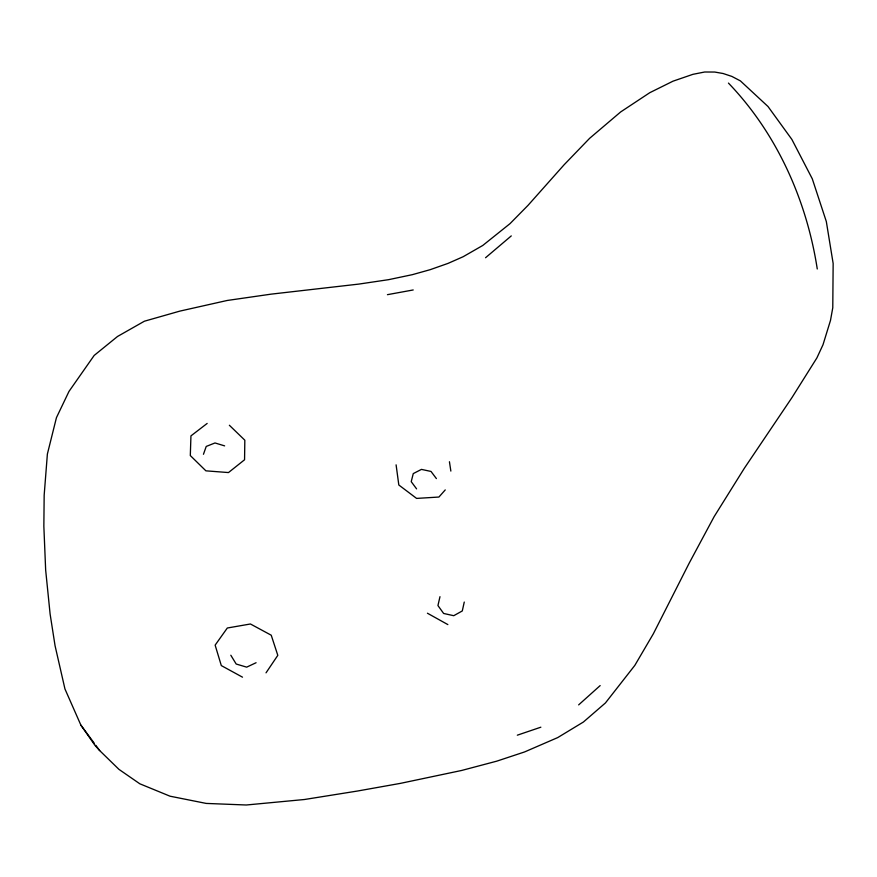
<?xml version="1.0" encoding="UTF-8"?>
<svg xmlns="http://www.w3.org/2000/svg" width="877" height="877" viewBox="0 0 877 877"><rect width="100%" height="100%" fill="white"/><g stroke="black" fill="none" stroke-linecap="round" stroke-linejoin="round"><path stroke-width="1.32" d="M464.262 602.05L462.289 610.951L453.738 615.698L443.63 613.462L437.941 605.558L439.98 596.678M203.453 454.286L206.227 446.437L214.997 442.962L224.633 445.878M266.027 672.834L277.801 655.349L271.234 635.211L250.438 623.986L227.318 628.009L215.139 645.132L221.311 665.588L242.512 677.176M445.242 489.914L438.917 497.04L416.597 498.41L398.816 484.992L396.097 464.843M578.645 704.889L600.164 685.584M485.551 257.739L511.28 235.902M207.158 423.438L190.945 435.891L190.309 455.558L205.909 470.839L228.48 472.56L244.562 459.767L244.826 440.21L229.368 425.257M256.084 662.727L246.678 667.145L236.187 664.032L230.815 655.229M517.32 735.189L540.857 727.197M387.437 294.672L413.22 289.958M427.428 613.22L447.851 624.588M99.66 750.569L118.943 769.359L139.827 783.797L170.028 796.195L206.216 803.42L246.273 804.998L304.451 799.506L357.476 791.032L400.471 783.358L461.675 770.455L496.7 761.181L524.523 751.962L557.728 737.579L583.402 722.023L605.426 702.959L634.816 665.402L653.332 633.819L689.136 563.253L714.097 516.717L744.321 468.296L792.019 397.511L816.893 357.915L823.01 344.727L830.486 320.434L832.777 307.75L833.15 263.473L826.32 221.519L812.288 178.82L791.887 139.454L768.011 106.523L740.396 80.892L731.867 76.42L723.119 73.515L714.744 72.046L704.702 72.002L692.94 74.326L673.032 81.166L649.758 92.71L620.653 111.949L589.607 138.336L564.097 164.788L528.009 205.371L510.041 223.624L482.767 245.461L463.155 256.72L448.048 263.385L430.179 269.678L412.365 274.665L388.621 279.664L358.825 284.093L271.136 294.146L227.154 300.482L179.851 311.116L144.398 321.212L117.529 336.472L94.168 355.448L68.987 391.416L56.446 417.649L47.38 454.045L44.168 495.209L43.85 526.288L45.659 570.05L50.11 614.032L55.065 645.757L64.953 688.971L80.892 725.147L94.99 745.395L99.66 750.569L95.757 745.275M728.447 83.085C776.912 133.534 806.665 200.241 817.265 268.987M436.395 478.59L431.013 471.442L421.453 469.392L413.264 473.602L411.225 481.67L416.586 488.873M80.892 725.147L94.19 743.148M449.43 461.74L450.855 471.092"/></g></svg>
